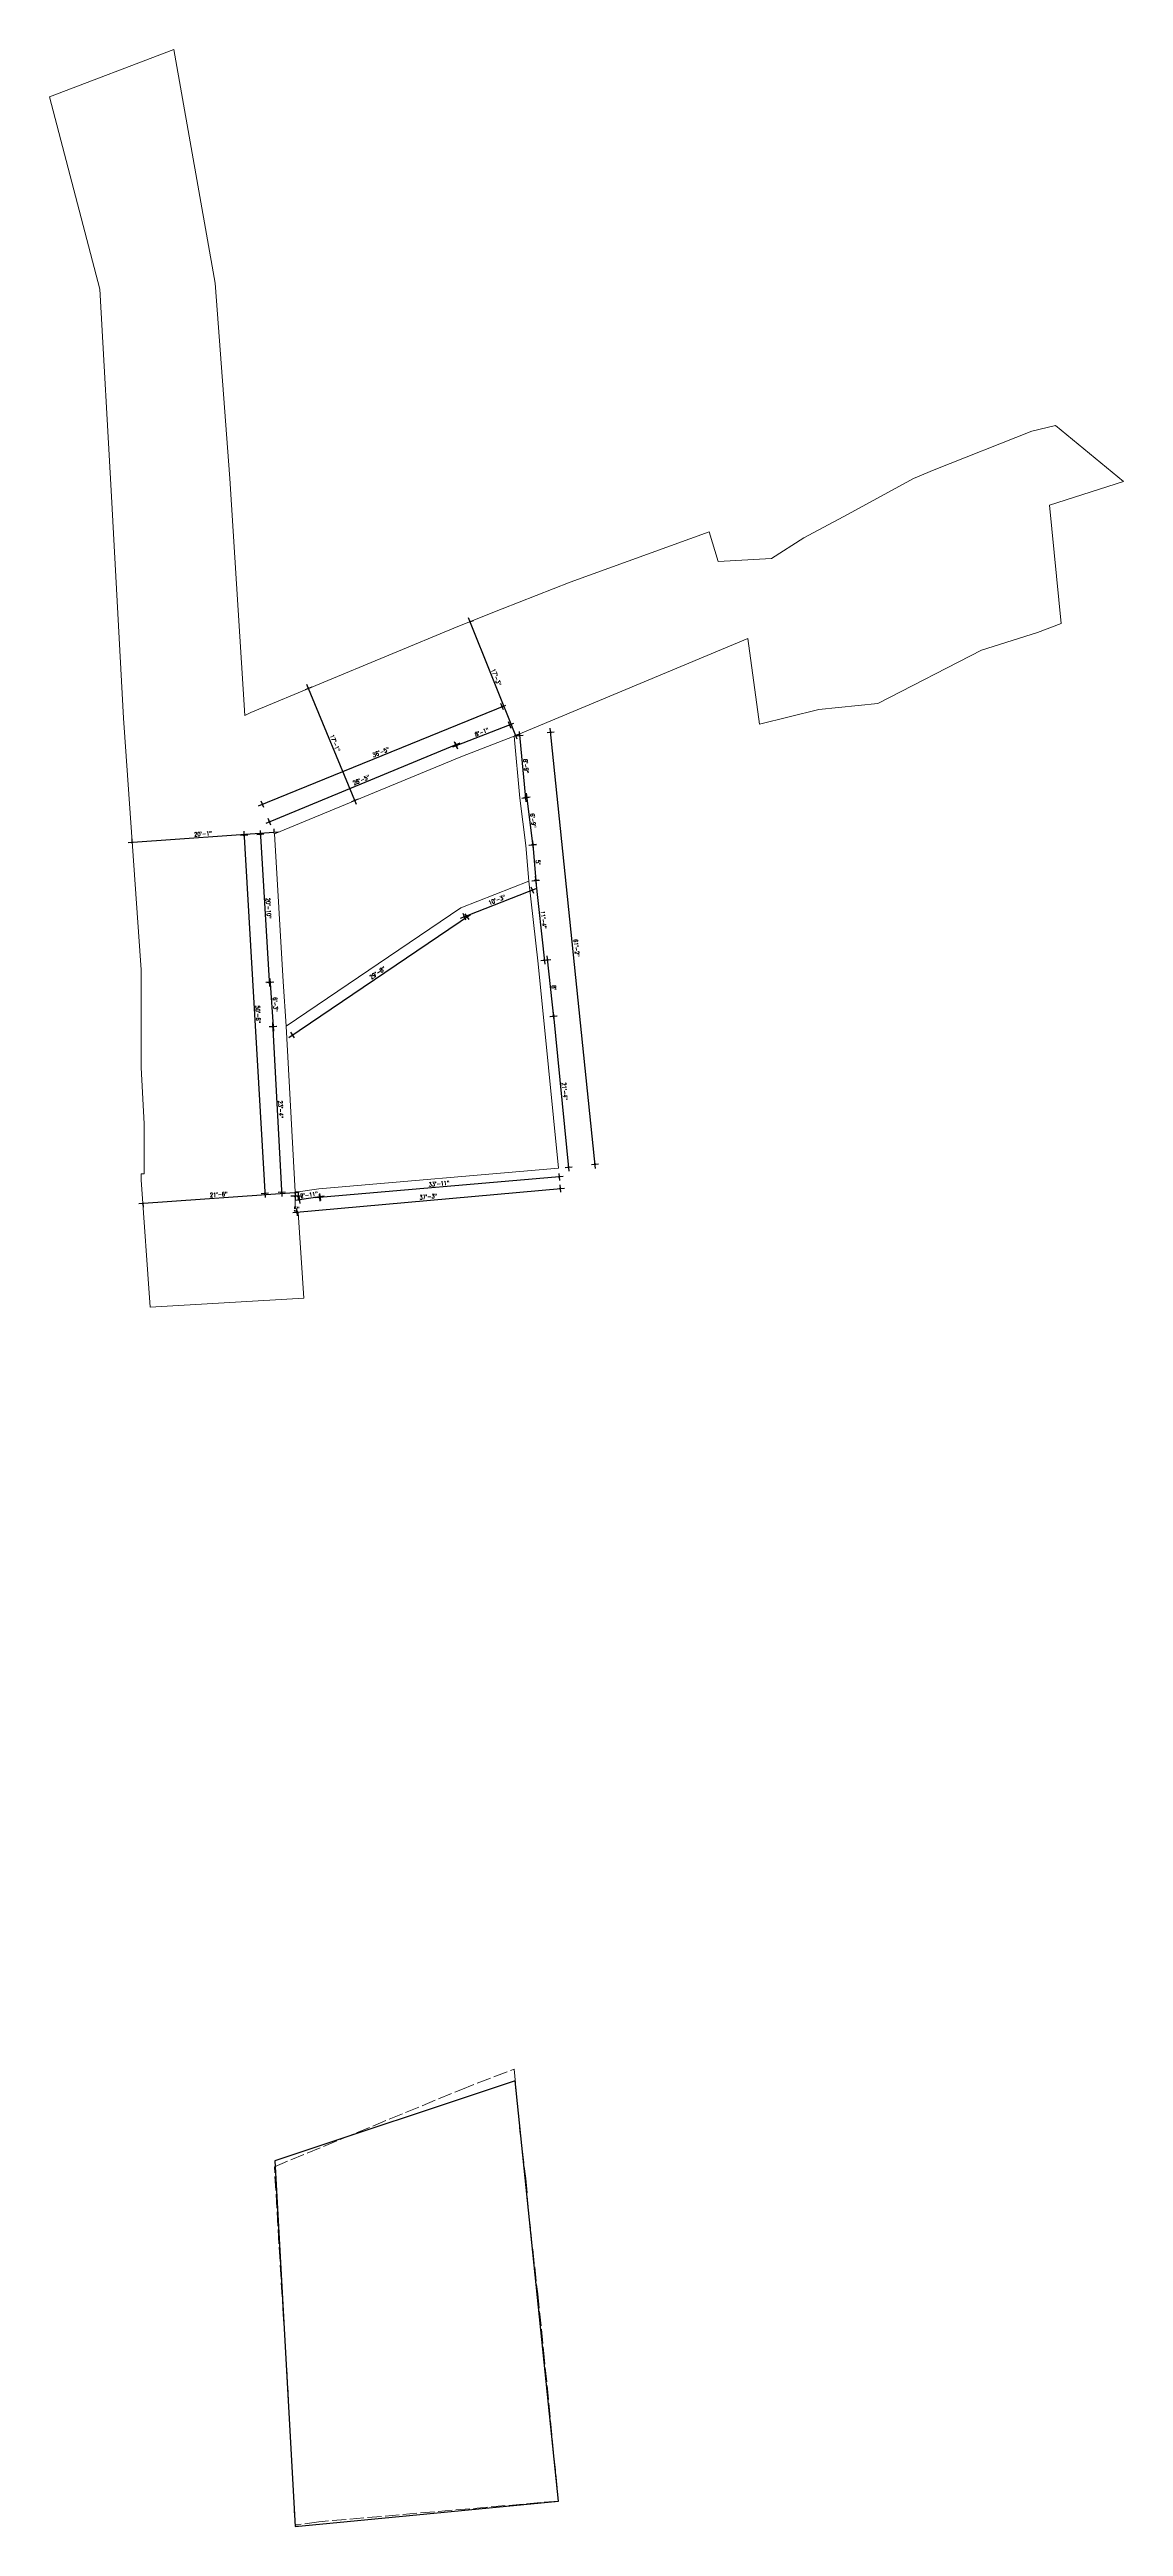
# Model space of a CAD drawing. Header units: inches. Extents: x -9985691 to 3643, y -3270716 to 4788.
# Drawn here: x -4997695 to -4995880, y -3269800 to -3265615 of the extents above; entities that cross this region are included whole.
import ezdxf

# ---------------------------------------------------------------- set-up
doc = ezdxf.new("R2010")
doc.units = ezdxf.units.IN
doc.header["$LTSCALE"] = 2
doc.header["$MEASUREMENT"] = 0
doc.header["$PDMODE"] = 34
doc.linetypes.add('ACAD_ISO02W100', pattern=[15, 12, -3])
doc.layers.get('0').update_dxf_attribs({"linetype": 'CONTINUOUS'})
doc.layers.get('DEFPOINTS').update_dxf_attribs({"color": 141, "linetype": 'CONTINUOUS'})
doc.layers.add('HATCH', color=60, linetype='ACAD_ISO02W100', lineweight=13)
doc.layers.add('PDF_Geometry', color=7, linetype='CONTINUOUS')
doc.styles.add('ROMANS', font='Romans.shx', dxfattribs={"width": 0.8})
doc.dimstyles.new('8 SCALE', dxfattribs={"dimscale": 0, "dimtxt": 7, "dimasz": 6, "dimexe": 6, "dimexo": 2, "dimgap": 2, "dimtad": 1, "dimdec": 0, "dimzin": 0, "dimdsep": 46, "dimlunit": 4, "dimtxsty": 'ROMANS', "dimblk": 'DOTSMALL', "dimcen": 0, "dimdle": 7, "dimclrd": 8, "dimclre": 8, "dimclrt": 3, "dimadec": 0, "dimazin": 0, "dimtfac": 1, "dimtdec": 0, "dimtofl": 0, "dimtmove": 2, "dimatfit": 3, "dimfxl": 6, "dimfxlon": 1, "dimtolj": 1, "dimtzin": 0, "dimarcsym": 0})

# ---------------------------------------------------------------- blocks, each defined once
blk = doc.blocks.new('_DOTSMALL')
at = {"color": 0, "linetype": 'ByBlock', "const_width": 0.5}
blk.add_lwpolyline([(-0.0625, 0, 1), (0.0625, 0, 1)], format="xyb", close=True, dxfattribs=at)
blk = doc.blocks.new('*D464')
at = {"color": 8, "lineweight": -2, "ltscale": 0.5, "transparency": 16777216}
for p, q in [((-4997251.5, -3266692.4), (-4997262.6, -3266697)), ((-4997175.9, -3266890.5), (-4997259.7, -3266688.2)), ((-4997173, -3266881.7), (-4997184.1, -3266886.3))]:
    blk.add_line(p, q, dxfattribs=at)
at = {"layer": 'DEFPOINTS', "color": 0, "ltscale": 0.5, "transparency": 16777216}
for p in [(-4997257, -3266694.7), (-4997235.5, -3266685.7), (-4997157.1, -3266875.1)]:
    blk.add_point(p, dxfattribs=at)
at = {"color": 8, "lineweight": -2, "ltscale": 0.5, "transparency": 16777216, "xscale": 6, "yscale": 6, "zscale": 6}
for p, rotation in [((-4997257, -3266694.7), 112.5035313171136), ((-4997178.6, -3266884), 292.5035313171136)]:
    blk.add_blockref('_DOTSMALL', p, dxfattribs=dict(at, rotation=rotation))
at = {"color": 3, "ltscale": 0.5, "transparency": 16777216, "insert": (-4997212.1, -3266787), "char_height": 7, "attachment_point": 5, "rotation": 292.5035, "style": 'ROMANS'}
blk.add_mtext('\\A1;17\'-1"', dxfattribs=at)
blk = doc.blocks.new('*D465')
at = {"color": 8, "lineweight": -2, "ltscale": 0.5, "transparency": 16777216}
for p, q in [((-4996904.4, -3266780.5), (-4996986.5, -3266575.3)), ((-4996984.6, -3266582.1), (-4996978.3, -3266579.6)), ((-4996907.7, -3266774.3), (-4996901.4, -3266771.8))]:
    blk.add_line(p, q, dxfattribs=at)
at = {"layer": 'DEFPOINTS', "color": 0, "ltscale": 0.5, "transparency": 16777216}
for p in [(-4996986.5, -3266582.8), (-4996983.9, -3266581.8), (-4996909.6, -3266775.1)]:
    blk.add_point(p, dxfattribs=at)
at = {"color": 8, "lineweight": -2, "ltscale": 0.5, "transparency": 16777216, "xscale": 6, "yscale": 6, "zscale": 6}
for p, rotation in [((-4996983.9, -3266581.8), 111.8014094862561), ((-4996907, -3266774), 291.8014094862561)]:
    blk.add_blockref('_DOTSMALL', p, dxfattribs=dict(at, rotation=rotation))
at = {"color": 3, "ltscale": 0.5, "transparency": 16777216, "insert": (-4996939.7, -3266675.6), "char_height": 7, "attachment_point": 5, "rotation": 291.8014, "style": 'ROMANS'}
blk.add_mtext('\\A1;17\'-3"', dxfattribs=at)
blk = doc.blocks.new('*D466')
at = {"color": 8, "lineweight": -2, "ltscale": 0.5, "transparency": 16777216}
for p, q in [((-4997307.7, -3266937.6), (-4997561.7, -3266955.5)), ((-4997554.8, -3266955), (-4997555.2, -3266949)), ((-4997314.7, -3266938.1), (-4997315.1, -3266932.1))]:
    blk.add_line(p, q, dxfattribs=at)
at = {"layer": 'DEFPOINTS', "color": 0, "ltscale": 0.5, "transparency": 16777216}
for p in [(-4997314.6, -3266940.1), (-4997554.8, -3266955), (-4997554.6, -3266957)]:
    blk.add_point(p, dxfattribs=at)
at = {"color": 8, "lineweight": -2, "ltscale": 0.5, "transparency": 16777216, "xscale": 6, "yscale": 6, "zscale": 6}
for p, rotation in [((-4997554.8, -3266955), 184.0376956530164), ((-4997314.7, -3266938.1), 4.03769565301638)]:
    blk.add_blockref('_DOTSMALL', p, dxfattribs=dict(at, rotation=rotation))
at = {"color": 3, "ltscale": 0.5, "transparency": 16777216, "insert": (-4997435.2, -3266940.4), "char_height": 7, "attachment_point": 5, "rotation": 4.0377, "style": 'ROMANS'}
blk.add_mtext('\\A1;20\'-1"', dxfattribs=at)
blk = doc.blocks.new('*D467')
at = {"color": 8, "lineweight": -2, "ltscale": 0.5, "transparency": 16777216}
for p, q in [((-4997272.5, -3267546.5), (-4997543.8, -3267565.4)), ((-4997536.8, -3267564.9), (-4997536.4, -3267570.9)), ((-4997279.5, -3267546.9), (-4997279, -3267552.9))]:
    blk.add_line(p, q, dxfattribs=at)
at = {"layer": 'DEFPOINTS', "color": 0, "ltscale": 0.5, "transparency": 16777216}
for p in [(-4997536.9, -3267563), (-4997536.8, -3267564.9), (-4997279.6, -3267545.1)]:
    blk.add_point(p, dxfattribs=at)
at = {"color": 8, "lineweight": -2, "ltscale": 0.5, "transparency": 16777216, "xscale": 6, "yscale": 6, "zscale": 6}
for p, rotation in [((-4997536.8, -3267564.9), 183.9909230884255), ((-4997279.5, -3267546.9), 3.990923088425538)]:
    blk.add_blockref('_DOTSMALL', p, dxfattribs=dict(at, rotation=rotation))
at = {"color": 3, "ltscale": 0.5, "transparency": 16777216, "insert": (-4997408.6, -3267549.8), "char_height": 7, "attachment_point": 5, "rotation": 3.9909, "style": 'ROMANS'}
blk.add_mtext('\\A1;21\'-6"', dxfattribs=at)
blk = doc.blocks.new('*D468')
at = {"color": 8, "lineweight": -2, "ltscale": 0.5, "transparency": 16777216}
for p, q in [((-4997332.2, -3266941.1), (-4997344.1, -3266941.8)), ((-4997338.6, -3266934.5), (-4997322.7, -3267198.5)), ((-4997317.2, -3267191.1), (-4997329.1, -3267191.8))]:
    blk.add_line(p, q, dxfattribs=at)
at = {"layer": 'DEFPOINTS', "color": 0, "ltscale": 0.5, "transparency": 16777216}
for p in [(-4997314.6, -3266940.1), (-4997323.1, -3267191.5), (-4997299.6, -3267190.1)]:
    blk.add_point(p, dxfattribs=at)
at = {"color": 8, "lineweight": -2, "ltscale": 0.5, "transparency": 16777216, "xscale": 6, "yscale": 6, "zscale": 6}
for p, rotation in [((-4997338.1, -3266941.5), 93.4336363093463), ((-4997323.1, -3267191.5), 273.4336363093464)]:
    blk.add_blockref('_DOTSMALL', p, dxfattribs=dict(at, rotation=rotation))
at = {"color": 3, "ltscale": 0.5, "transparency": 16777216, "insert": (-4997324.5, -3267066.1), "char_height": 7, "attachment_point": 5, "rotation": 273.4336, "style": 'ROMANS'}
blk.add_mtext('\\A1;20\'-10"', dxfattribs=at)
blk = doc.blocks.new('*D469')
at = {"color": 8, "lineweight": -2, "ltscale": 0.5, "transparency": 16777216}
for p, q in [((-4997315.5, -3267191.1), (-4997327.5, -3267191.9)), ((-4997322, -3267184.6), (-4997316, -3267273.5)), ((-4997310.5, -3267266.1), (-4997322.5, -3267266.9))]:
    blk.add_line(p, q, dxfattribs=at)
at = {"layer": 'DEFPOINTS', "color": 0, "ltscale": 0.5, "transparency": 16777216}
for p in [(-4997299.6, -3267190.1), (-4997316.5, -3267266.5), (-4997294.6, -3267265.1)]:
    blk.add_point(p, dxfattribs=at)
at = {"color": 8, "lineweight": -2, "ltscale": 0.5, "transparency": 16777216, "xscale": 6, "yscale": 6, "zscale": 6}
for p, rotation in [((-4997321.5, -3267191.5), 93.81404472881553), ((-4997316.5, -3267266.5), 273.8140447288155)]:
    blk.add_blockref('_DOTSMALL', p, dxfattribs=dict(at, rotation=rotation))
at = {"color": 3, "ltscale": 0.5, "transparency": 16777216, "insert": (-4997312.9, -3267228.6), "char_height": 7, "attachment_point": 5, "rotation": 273.814, "style": 'ROMANS'}
blk.add_mtext('\\A1;6\'-3"', dxfattribs=at)
blk = doc.blocks.new('*D470')
at = {"color": 8, "lineweight": -2, "ltscale": 0.5, "transparency": 16777216}
for p, q in [((-4997311.3, -3267266), (-4997323.3, -3267266.6)), ((-4997317.7, -3267259.3), (-4997301.9, -3267553.3)), ((-4997296.3, -3267546), (-4997308.3, -3267546.6))]:
    blk.add_line(p, q, dxfattribs=at)
at = {"layer": 'DEFPOINTS', "color": 0, "ltscale": 0.5, "transparency": 16777216}
for p in [(-4997294.6, -3267265.1), (-4997302.3, -3267546.3), (-4997279.6, -3267545.1)]:
    blk.add_point(p, dxfattribs=at)
at = {"color": 8, "lineweight": -2, "ltscale": 0.5, "transparency": 16777216, "xscale": 6, "yscale": 6, "zscale": 6}
for p, rotation in [((-4997317.3, -3267266.3), 93.06649094763883), ((-4997302.3, -3267546.3), 273.0664909476389)]:
    blk.add_blockref('_DOTSMALL', p, dxfattribs=dict(at, rotation=rotation))
at = {"color": 3, "ltscale": 0.5, "transparency": 16777216, "insert": (-4997303.7, -3267406), "char_height": 7, "attachment_point": 5, "rotation": 273.0665, "style": 'ROMANS'}
blk.add_mtext('\\A1;23\'-4"', dxfattribs=at)
blk = doc.blocks.new('*D471')
at = {"color": 8, "lineweight": -2, "ltscale": 0.5, "transparency": 16777216}
for p, q in [((-4997267.6, -3267552.7), (-4997286.6, -3267552.7)), ((-4997279.6, -3267547.1), (-4997279.6, -3267558.7)), ((-4997274.6, -3267547.1), (-4997274.6, -3267558.7))]:
    blk.add_line(p, q, dxfattribs=at)
at = {"layer": 'DEFPOINTS', "color": 0, "ltscale": 0.5, "transparency": 16777216}
for p in [(-4997279.6, -3267545.1), (-4997279.6, -3267552.7), (-4997274.6, -3267545.1)]:
    blk.add_point(p, dxfattribs=at)
at = {"color": 8, "lineweight": -2, "ltscale": 0.5, "transparency": 16777216, "xscale": 6, "yscale": 6, "zscale": 6, "rotation": 180}
blk.add_blockref('_DOTSMALL', (-4997279.6, -3267552.7), dxfattribs=at)
at = {"color": 8, "lineweight": -2, "ltscale": 0.5, "transparency": 16777216, "xscale": 6, "yscale": 6, "zscale": 6}
blk.add_blockref('_DOTSMALL', (-4997274.6, -3267552.7), dxfattribs=at)
at = {"color": 3, "ltscale": 0.5, "transparency": 16777216, "insert": (-4997277.1, -3267574.2), "char_height": 7, "attachment_point": 5, "style": 'ROMANS'}
blk.add_mtext('\\A1;5"', dxfattribs=at)
blk = doc.blocks.new('*D472')
at = {"color": 8, "lineweight": -2, "ltscale": 0.5, "transparency": 16777216}
for p, q in [((-4997230.7, -3267552.8), (-4997279.6, -3267559.8)), ((-4997273.5, -3267552.8), (-4997271.8, -3267564.7)), ((-4997238.5, -3267547.8), (-4997236.8, -3267559.7))]:
    blk.add_line(p, q, dxfattribs=at)
at = {"layer": 'DEFPOINTS', "color": 0, "ltscale": 0.5, "transparency": 16777216}
for p in [(-4997239.6, -3267540.1), (-4997274.6, -3267545.1), (-4997272.6, -3267558.8)]:
    blk.add_point(p, dxfattribs=at)
at = {"color": 8, "lineweight": -2, "ltscale": 0.5, "transparency": 16777216, "xscale": 6, "yscale": 6, "zscale": 6}
for p, rotation in [((-4997272.6, -3267558.8), 188.129766935288), ((-4997237.6, -3267553.8), 8.129766935288014)]:
    blk.add_blockref('_DOTSMALL', p, dxfattribs=dict(at, rotation=rotation))
at = {"color": 3, "ltscale": 0.5, "transparency": 16777216, "insert": (-4997256, -3267550.2), "char_height": 7, "attachment_point": 5, "rotation": 8.1298, "style": 'ROMANS'}
blk.add_mtext('\\A1;2\'-11"', dxfattribs=at)
blk = doc.blocks.new('*D473')
at = {"color": 8, "lineweight": -2, "ltscale": 0.5, "transparency": 16777216}
for p, q in [((-4996826.3, -3267519.4), (-4997245.3, -3267555.6)), ((-4996833.8, -3267514.1), (-4996832.8, -3267526)), ((-4997238.8, -3267549.1), (-4997237.8, -3267561))]:
    blk.add_line(p, q, dxfattribs=at)
at = {"layer": 'DEFPOINTS', "color": 0, "ltscale": 0.5, "transparency": 16777216}
for p in [(-4997239.6, -3267540.1), (-4996834.6, -3267505.1), (-4997238.3, -3267555)]:
    blk.add_point(p, dxfattribs=at)
at = {"color": 8, "lineweight": -2, "ltscale": 0.5, "transparency": 16777216, "xscale": 6, "yscale": 6, "zscale": 6}
for p, rotation in [((-4996833.3, -3267520), 4.939238313804273), ((-4997238.3, -3267555), 184.9392383138043)]:
    blk.add_blockref('_DOTSMALL', p, dxfattribs=dict(at, rotation=rotation))
at = {"color": 3, "ltscale": 0.5, "transparency": 16777216, "insert": (-4997036.3, -3267531.4), "char_height": 7, "attachment_point": 5, "rotation": 4.9392, "style": 'ROMANS'}
blk.add_mtext('\\A1;33\'-11"', dxfattribs=at)
blk = doc.blocks.new('*D474')
at = {"color": 8, "lineweight": -2, "ltscale": 0.5, "transparency": 16777216}
for p, q in [((-4996843.2, -3267241.4), (-4996816.8, -3267510.4)), ((-4996848.4, -3267249), (-4996836.5, -3267247.8)), ((-4996823.4, -3267504), (-4996811.5, -3267502.8))]:
    blk.add_line(p, q, dxfattribs=at)
at = {"layer": 'DEFPOINTS', "color": 0, "ltscale": 0.5, "transparency": 16777216}
for p in [(-4996859.6, -3267250.1), (-4996834.6, -3267505.1), (-4996817.5, -3267503.4)]:
    blk.add_point(p, dxfattribs=at)
at = {"color": 8, "lineweight": -2, "ltscale": 0.5, "transparency": 16777216, "xscale": 6, "yscale": 6, "zscale": 6}
for p, rotation in [((-4996842.5, -3267248.4), 95.59936110966345), ((-4996817.5, -3267503.4), 275.5993611096634)]:
    blk.add_blockref('_DOTSMALL', p, dxfattribs=dict(at, rotation=rotation))
at = {"color": 3, "ltscale": 0.5, "transparency": 16777216, "insert": (-4996823.8, -3267375.3), "char_height": 7, "attachment_point": 5, "rotation": 275.5994, "style": 'ROMANS'}
blk.add_mtext('\\A1;21\'-4"', dxfattribs=at)
blk = doc.blocks.new('*D475')
at = {"color": 8, "lineweight": -2, "ltscale": 0.5, "transparency": 16777216}
for p, q in [((-4996859.2, -3267154), (-4996847.2, -3267152.7)), ((-4996853.9, -3267146.4), (-4996842.5, -3267255.3)), ((-4996849.2, -3267249), (-4996837.2, -3267247.7))]:
    blk.add_line(p, q, dxfattribs=at)
at = {"layer": 'DEFPOINTS', "color": 0, "ltscale": 0.5, "transparency": 16777216}
for p in [(-4996869.6, -3267155.1), (-4996859.6, -3267250.1), (-4996843.2, -3267248.4)]:
    blk.add_point(p, dxfattribs=at)
at = {"color": 8, "lineweight": -2, "ltscale": 0.5, "transparency": 16777216, "xscale": 6, "yscale": 6, "zscale": 6}
for p, rotation in [((-4996853.2, -3267153.4), 96.0089564122472), ((-4996843.2, -3267248.4), 276.0089564122472)]:
    blk.add_blockref('_DOTSMALL', p, dxfattribs=dict(at, rotation=rotation))
at = {"color": 3, "ltscale": 0.5, "transparency": 16777216, "insert": (-4996842.1, -3267200.2), "char_height": 7, "attachment_point": 5, "rotation": 276.009, "style": 'ROMANS'}
blk.add_mtext("\\A1;8'", dxfattribs=at)
blk = doc.blocks.new('*D476')
at = {"color": 8, "lineweight": -2, "ltscale": 0.5, "transparency": 16777216}
for p, q in [((-4996879.3, -3267019.5), (-4996867.4, -3267018.2)), ((-4996874.1, -3267011.9), (-4996857.6, -3267160.8)), ((-4996864.3, -3267154.5), (-4996852.4, -3267153.2))]:
    blk.add_line(p, q, dxfattribs=at)
at = {"layer": 'DEFPOINTS', "color": 0, "ltscale": 0.5, "transparency": 16777216}
for p in [(-4996884.6, -3267020.1), (-4996869.6, -3267155.1), (-4996858.3, -3267153.8)]:
    blk.add_point(p, dxfattribs=at)
at = {"color": 8, "lineweight": -2, "ltscale": 0.5, "transparency": 16777216, "xscale": 6, "yscale": 6, "zscale": 6}
for p, rotation in [((-4996873.3, -3267018.8), 96.34019950954125), ((-4996858.3, -3267153.8), 276.3401995095413)]:
    blk.add_blockref('_DOTSMALL', p, dxfattribs=dict(at, rotation=rotation))
at = {"color": 3, "ltscale": 0.5, "transparency": 16777216, "insert": (-4996859.7, -3267085.6), "char_height": 7, "attachment_point": 5, "rotation": 276.3402, "style": 'ROMANS'}
blk.add_mtext('\\A1;11\'-4"', dxfattribs=at)
blk = doc.blocks.new('*D477')
at = {"color": 8, "lineweight": -2, "ltscale": 0.5, "transparency": 16777216}
for p, q in [((-4996878.1, -3266952.1), (-4996872, -3267026)), ((-4996883.5, -3266959.6), (-4996871.6, -3266958.6)), ((-4996878.5, -3267019.6), (-4996866.6, -3267018.6))]:
    blk.add_line(p, q, dxfattribs=at)
at = {"layer": 'DEFPOINTS', "color": 0, "ltscale": 0.5, "transparency": 16777216}
for p in [(-4996889.6, -3266960.1), (-4996884.6, -3267020.1), (-4996872.6, -3267019.1)]:
    blk.add_point(p, dxfattribs=at)
at = {"color": 8, "lineweight": -2, "ltscale": 0.5, "transparency": 16777216, "xscale": 6, "yscale": 6, "zscale": 6}
for p, rotation in [((-4996877.6, -3266959.1), 94.76360670426138), ((-4996872.6, -3267019.1), 274.7636067042614)]:
    blk.add_blockref('_DOTSMALL', p, dxfattribs=dict(at, rotation=rotation))
at = {"color": 3, "ltscale": 0.5, "transparency": 16777216, "insert": (-4996868.9, -3266988.6), "char_height": 7, "attachment_point": 5, "rotation": 274.7636, "style": 'ROMANS'}
blk.add_mtext("\\A1;5'", dxfattribs=at)
blk = doc.blocks.new('*D478')
at = {"color": 8, "lineweight": -2, "ltscale": 0.5, "transparency": 16777216}
for p, q in [((-4996894.3, -3266879.4), (-4996882.4, -3266877.9)), ((-4996889.2, -3266871.7), (-4996877.5, -3266965.6)), ((-4996884.3, -3266959.4), (-4996872.4, -3266957.9))]:
    blk.add_line(p, q, dxfattribs=at)
at = {"layer": 'DEFPOINTS', "color": 0, "ltscale": 0.5, "transparency": 16777216}
for p in [(-4996899.6, -3266880.1), (-4996889.6, -3266960.1), (-4996878.4, -3266958.7)]:
    blk.add_point(p, dxfattribs=at)
at = {"color": 8, "lineweight": -2, "ltscale": 0.5, "transparency": 16777216, "xscale": 6, "yscale": 6, "zscale": 6}
for p, rotation in [((-4996888.4, -3266878.7), 97.12505674954825), ((-4996878.4, -3266958.7), 277.1250567495483)]:
    blk.add_blockref('_DOTSMALL', p, dxfattribs=dict(at, rotation=rotation))
at = {"color": 3, "ltscale": 0.5, "transparency": 16777216, "insert": (-4996877.2, -3266917.9), "char_height": 7, "attachment_point": 5, "rotation": 277.1251, "style": 'ROMANS'}
blk.add_mtext('\\A1;6\'-9"', dxfattribs=at)
blk = doc.blocks.new('*D479')
at = {"color": 8, "lineweight": -2, "ltscale": 0.5, "transparency": 16777216}
for p, q in [((-4996906.3, -3266774.8), (-4996894.4, -3266773.6)), ((-4996901, -3266767.2), (-4996889.7, -3266886.2)), ((-4996896.3, -3266879.8), (-4996884.4, -3266878.6))]:
    blk.add_line(p, q, dxfattribs=at)
at = {"layer": 'DEFPOINTS', "color": 0, "ltscale": 0.5, "transparency": 16777216}
for p in [(-4996909.6, -3266775.1), (-4996899.6, -3266880.1), (-4996890.4, -3266879.2)]:
    blk.add_point(p, dxfattribs=at)
at = {"color": 8, "lineweight": -2, "ltscale": 0.5, "transparency": 16777216, "xscale": 6, "yscale": 6, "zscale": 6}
for p, rotation in [((-4996900.4, -3266774.2), 95.44029139324137), ((-4996890.4, -3266879.2), 275.4402913932414)]:
    blk.add_blockref('_DOTSMALL', p, dxfattribs=dict(at, rotation=rotation))
at = {"color": 3, "ltscale": 0.5, "transparency": 16777216, "insert": (-4996889.2, -3266826.1), "char_height": 7, "attachment_point": 5, "rotation": 275.4403, "style": 'ROMANS'}
blk.add_mtext('\\A1;8\'-9"', dxfattribs=at)
blk = doc.blocks.new('*D480')
at = {"color": 8, "lineweight": -2, "ltscale": 0.5, "transparency": 16777216}
for p, q in [((-4996910.2, -3266754.1), (-4997013.3, -3266794.1)), ((-4997004.6, -3266797.2), (-4997008.9, -3266786)), ((-4996914.6, -3266762.2), (-4996918.9, -3266751))]:
    blk.add_line(p, q, dxfattribs=at)
at = {"layer": 'DEFPOINTS', "color": 0, "ltscale": 0.5, "transparency": 16777216}
for p in [(-4996909.6, -3266775.1), (-4997006.8, -3266791.6), (-4996999.6, -3266810.1)]:
    blk.add_point(p, dxfattribs=at)
at = {"color": 8, "lineweight": -2, "ltscale": 0.5, "transparency": 16777216, "xscale": 6, "yscale": 6, "zscale": 6}
for p, rotation in [((-4996916.8, -3266756.6), 21.25042022284545), ((-4997006.8, -3266791.6), 201.2504202228454)]:
    blk.add_blockref('_DOTSMALL', p, dxfattribs=dict(at, rotation=rotation))
at = {"color": 3, "ltscale": 0.5, "transparency": 16777216, "insert": (-4996964, -3266768.4), "char_height": 7, "attachment_point": 5, "rotation": 21.2504, "style": 'ROMANS'}
blk.add_mtext('\\A1;8\'-1"', dxfattribs=at)
blk = doc.blocks.new('*D481')
at = {"color": 8, "lineweight": -2, "ltscale": 0.5, "transparency": 16777216}
for p, q in [((-4997005.5, -3266795.7), (-4997010.1, -3266784.6)), ((-4997001.4, -3266787.4), (-4997329.3, -3266922.8)), ((-4997320.5, -3266925.7), (-4997325.1, -3266914.6))]:
    blk.add_line(p, q, dxfattribs=at)
at = {"layer": 'DEFPOINTS', "color": 0, "ltscale": 0.5, "transparency": 16777216}
for p in [(-4996999.6, -3266810.1), (-4997322.8, -3266920.1), (-4997314.6, -3266940.1)]:
    blk.add_point(p, dxfattribs=at)
at = {"color": 8, "lineweight": -2, "ltscale": 0.5, "transparency": 16777216, "xscale": 6, "yscale": 6, "zscale": 6}
for p, rotation in [((-4997007.8, -3266790.1), 22.42587605510868), ((-4997322.8, -3266920.1), 202.4258760551087)]:
    blk.add_blockref('_DOTSMALL', p, dxfattribs=dict(at, rotation=rotation))
at = {"color": 3, "ltscale": 0.5, "transparency": 16777216, "insert": (-4997167.7, -3266849.4), "char_height": 7, "attachment_point": 5, "rotation": 22.4259, "style": 'ROMANS'}
blk.add_mtext('\\A1;28\'-5"', dxfattribs=at)
blk = doc.blocks.new('*D482')
at = {"color": 8, "lineweight": -2, "ltscale": 0.5, "transparency": 16777216}
for p, q in [((-4997290, -3267284.3), (-4996983.4, -3267076.4)), ((-4996992.6, -3267075.4), (-4996985.9, -3267085.3)), ((-4997287.6, -3267275.4), (-4997280.9, -3267285.3))]:
    blk.add_line(p, q, dxfattribs=at)
at = {"layer": 'DEFPOINTS', "color": 0, "ltscale": 0.5, "transparency": 16777216}
for p in [(-4996999.6, -3267065.1), (-4996989.2, -3267080.3), (-4997294.6, -3267265.1)]:
    blk.add_point(p, dxfattribs=at)
at = {"color": 8, "lineweight": -2, "ltscale": 0.5, "transparency": 16777216, "xscale": 6, "yscale": 6, "zscale": 6}
for p, rotation in [((-4996989.2, -3267080.3), 34.13592934173201), ((-4997284.2, -3267280.3), 214.135929341732)]:
    blk.add_blockref('_DOTSMALL', p, dxfattribs=dict(at, rotation=rotation))
at = {"color": 3, "ltscale": 0.5, "transparency": 16777216, "insert": (-4997140.2, -3267175.2), "char_height": 7, "attachment_point": 5, "rotation": 34.1359, "style": 'ROMANS'}
blk.add_mtext('\\A1;29\'-8"', dxfattribs=at)
blk = doc.blocks.new('*D483')
at = {"color": 8, "lineweight": -2, "ltscale": 0.5, "transparency": 16777216}
for p, q in [((-4997000.2, -3267082.7), (-4996872.2, -3267032.6)), ((-4996880.9, -3267029.6), (-4996876.5, -3267040.7)), ((-4996995.9, -3267074.6), (-4996991.5, -3267085.7))]:
    blk.add_line(p, q, dxfattribs=at)
at = {"layer": 'DEFPOINTS', "color": 0, "ltscale": 0.5, "transparency": 16777216}
for p in [(-4996884.6, -3267020.1), (-4996878.7, -3267035.1), (-4996999.6, -3267065.1)]:
    blk.add_point(p, dxfattribs=at)
at = {"color": 8, "lineweight": -2, "ltscale": 0.5, "transparency": 16777216, "xscale": 6, "yscale": 6, "zscale": 6}
for p, rotation in [((-4996878.7, -3267035.1), 21.37066522171078), ((-4996993.7, -3267080.1), 201.3706652217108)]:
    blk.add_blockref('_DOTSMALL', p, dxfattribs=dict(at, rotation=rotation))
at = {"color": 3, "ltscale": 0.5, "transparency": 16777216, "insert": (-4996938.4, -3267051.9), "char_height": 7, "attachment_point": 5, "rotation": 21.3707, "style": 'ROMANS'}
blk.add_mtext('\\A1;10\'-3"', dxfattribs=at)
blk = doc.blocks.new('*D485')
at = {"color": 8, "lineweight": -2, "ltscale": 0.5, "transparency": 16777216}
for p, q in [((-4996853.6, -3266769.3), (-4996841.7, -3266768.1)), ((-4996771.9, -3267505.7), (-4996848.4, -3266761.7)), ((-4996778.6, -3267499.3), (-4996766.7, -3267498.1))]:
    blk.add_line(p, q, dxfattribs=at)
at = {"layer": 'DEFPOINTS', "color": 0, "ltscale": 0.5, "transparency": 16777216}
for p in [(-4996909.6, -3266775.1), (-4996847.6, -3266768.7), (-4996834.6, -3267505.1)]:
    blk.add_point(p, dxfattribs=at)
at = {"color": 8, "lineweight": -2, "ltscale": 0.5, "transparency": 16777216, "xscale": 6, "yscale": 6, "zscale": 6}
for p, rotation in [((-4996847.6, -3266768.7), 95.86596983677015), ((-4996772.6, -3267498.7), 275.8659698367701)]:
    blk.add_blockref('_DOTSMALL', p, dxfattribs=dict(at, rotation=rotation))
at = {"color": 3, "ltscale": 0.5, "transparency": 16777216, "insert": (-4996804, -3267133.1), "char_height": 7, "attachment_point": 5, "rotation": 275.866, "style": 'ROMANS'}
blk.add_mtext('\\A1;61\'-2"', dxfattribs=at)
blk = doc.blocks.new('*D488')
at = {"color": 8, "lineweight": -2, "ltscale": 0.5, "transparency": 16777216}
for p, q in [((-4997359.7, -3266942.7), (-4997371.7, -3266943.4)), ((-4997366.1, -3266936), (-4997330.3, -3267555)), ((-4997324.7, -3267547.7), (-4997336.7, -3267548.4))]:
    blk.add_line(p, q, dxfattribs=at)
at = {"layer": 'DEFPOINTS', "color": 0, "ltscale": 0.5, "transparency": 16777216}
for p in [(-4997314.6, -3266940.1), (-4997330.7, -3267548), (-4997279.6, -3267545.1)]:
    blk.add_point(p, dxfattribs=at)
at = {"color": 8, "lineweight": -2, "ltscale": 0.5, "transparency": 16777216, "xscale": 6, "yscale": 6, "zscale": 6}
for p, rotation in [((-4997365.7, -3266943), 93.31094277414184), ((-4997330.7, -3267548), 273.3109427741418)]:
    blk.add_blockref('_DOTSMALL', p, dxfattribs=dict(at, rotation=rotation))
at = {"color": 3, "ltscale": 0.5, "transparency": 16777216, "insert": (-4997342.1, -3267245.2), "char_height": 7, "attachment_point": 5, "rotation": 273.3109, "style": 'ROMANS'}
blk.add_mtext('\\A1;50\'-6"', dxfattribs=at)
blk = doc.blocks.new('*D491')
at = {"color": 8, "lineweight": -2, "ltscale": 0.5, "transparency": 16777216}
for p, q in [((-4997341.3, -3266893.1), (-4996923.3, -3266722.8)), ((-4996927.5, -3266731), (-4996932.1, -3266719.9)), ((-4997332.5, -3266896), (-4997337.1, -3266884.9))]:
    blk.add_line(p, q, dxfattribs=at)
at = {"layer": 'DEFPOINTS', "color": 0, "ltscale": 0.5, "transparency": 16777216}
for p in [(-4996929.8, -3266725.4), (-4996909.6, -3266775.1), (-4997314.6, -3266940.1)]:
    blk.add_point(p, dxfattribs=at)
at = {"color": 8, "lineweight": -2, "ltscale": 0.5, "transparency": 16777216, "xscale": 6, "yscale": 6, "zscale": 6}
for p, rotation in [((-4996929.8, -3266725.4), 22.16633819203769), ((-4997334.8, -3266890.4), 202.1663381920377)]:
    blk.add_blockref('_DOTSMALL', p, dxfattribs=dict(at, rotation=rotation))
at = {"color": 3, "ltscale": 0.5, "transparency": 16777216, "insert": (-4997134.6, -3266802.2), "char_height": 7, "attachment_point": 5, "rotation": 22.1663, "style": 'ROMANS'}
blk.add_mtext('\\A1;36\'-5"', dxfattribs=at)
blk = doc.blocks.new('*D530')
at = {"color": 8, "lineweight": -2, "ltscale": 0.5, "transparency": 16777216}
for p, q in [((-4997283.5, -3267580.2), (-4996824.5, -3267539)), ((-4996832, -3267533.6), (-4996830.9, -3267545.6)), ((-4997277, -3267573.6), (-4997275.9, -3267585.6))]:
    blk.add_line(p, q, dxfattribs=at)
at = {"layer": 'DEFPOINTS', "color": 0, "ltscale": 0.5, "transparency": 16777216}
for p in [(-4996834.6, -3267505.1), (-4996831.5, -3267539.6), (-4997279.6, -3267545.1)]:
    blk.add_point(p, dxfattribs=at)
at = {"color": 8, "lineweight": -2, "ltscale": 0.5, "transparency": 16777216, "xscale": 6, "yscale": 6, "zscale": 6}
for p, rotation in [((-4996831.5, -3267539.6), 5.136372991298837), ((-4997276.5, -3267579.6), 185.1363729912988)]:
    blk.add_blockref('_DOTSMALL', p, dxfattribs=dict(at, rotation=rotation))
at = {"color": 3, "ltscale": 0.5, "transparency": 16777216, "insert": (-4997054.5, -3267553.4), "char_height": 7, "attachment_point": 5, "rotation": 5.1364, "style": 'ROMANS'}
blk.add_mtext('\\A1;37\'-3"', dxfattribs=at)

msp = doc.modelspace()

# ---------------------------------------------------------------- linework, layer by layer
at = {"ltscale": 0.5}
msp.add_lwpolyline([(-4996907.6, -3269047.3), (-4997313.7, -3269182.4), (-4997279.5, -3269800.4), (-4996834.6, -3269757.5)], close=True, dxfattribs=at)
at = {"layer": 'HATCH', "transparency": 33554661}
msp.add_lwpolyline([(-4996884.6, -3269272.5), (-4996869.6, -3269407.5), (-4996859.6, -3269502.5), (-4996834.6, -3269757.5), (-4997239.6, -3269792.5), (-4997274.6, -3269797.5), (-4997279.6, -3269797.5), (-4997294.6, -3269517.5), (-4997299.6, -3269442.5), (-4997314.6, -3269192.5), (-4996999.6, -3269062.5), (-4996909.6, -3269027.5), (-4996899.6, -3269132.5), (-4996889.6, -3269212.5)], close=True, dxfattribs=at)
at = {"layer": 'PDF_Geometry', "lineweight": 9}
for points in [[(-4997534.6, -3267430.1), (-4997539.6, -3267335.1), (-4997539.6, -3267170.1), (-4997569.6, -3266745.1), (-4997589.6, -3266370.1), (-4997609.6, -3266020.1), (-4997694.6, -3265695.1), (-4997484.6, -3265615.1), (-4997414.6, -3266010.1), (-4997389.6, -3266340.1), (-4997364.6, -3266740.1), (-4997354.6, -3266735.1), (-4997004.6, -3266590.1)], [(-4997534.6, -3267430.1), (-4997539.6, -3267335.1), (-4997539.6, -3267170.1), (-4997569.6, -3266745.1), (-4997589.6, -3266370.1), (-4997609.6, -3266020.1), (-4997694.6, -3265695.1), (-4997484.6, -3265615.1), (-4997414.6, -3266010.1), (-4997389.6, -3266340.1), (-4997364.6, -3266740.1), (-4997354.6, -3266735.1), (-4997004.6, -3266590.1)], [(-4996814.6, -3266515.1), (-4996579.6, -3266430.1), (-4996564.6, -3266480.1), (-4996474.6, -3266475.1), (-4996419.6, -3266440.1), (-4996344.6, -3266400.1), (-4996234.6, -3266340.1), (-4996199.6, -3266325.1), (-4996034.6, -3266260.1), (-4995994.6, -3266250.1), (-4995879.6, -3266345.1), (-4996004.6, -3266385.1), (-4995984.6, -3266585.1), (-4996024.6, -3266600.1), (-4996119.6, -3266630.1), (-4996294.6, -3266720.1), (-4996394.6, -3266730.1), (-4996494.6, -3266755.1), (-4996514.6, -3266610.1), (-4996909.6, -3266775.1), (-4996999.6, -3266810.1)], [(-4997004.6, -3266590.1), (-4996929.6, -3266560.1), (-4996814.6, -3266515.1)], [(-4996999.6, -3266810.1), (-4997314.6, -3266940.1), (-4997299.6, -3267190.1)], [(-4996999.6, -3266810.1), (-4997314.6, -3266940.1), (-4997299.6, -3267190.1)], [(-4997299.6, -3267190.1), (-4997294.6, -3267265.1)], [(-4997299.6, -3267190.1), (-4997294.6, -3267265.1)], [(-4997294.6, -3267265.1), (-4997279.6, -3267545.1), (-4997279.6, -3267570.1), (-4997274.6, -3267580.1), (-4997264.6, -3267725.1), (-4997524.6, -3267740.1), (-4997539.6, -3267525.1)], [(-4997294.6, -3267265.1), (-4997279.6, -3267545.1), (-4997279.6, -3267570.1), (-4997274.6, -3267580.1), (-4997264.6, -3267725.1), (-4997524.6, -3267740.1), (-4997539.6, -3267525.1)], [(-4997294.6, -3267265.1), (-4997279.6, -3267545.1), (-4997279.6, -3267570.1), (-4997274.6, -3267580.1), (-4997264.6, -3267725.1), (-4997524.6, -3267740.1), (-4997539.6, -3267525.1)], [(-4997294.6, -3267265.1), (-4997279.6, -3267545.1), (-4997279.6, -3267570.1), (-4997274.6, -3267580.1), (-4997264.6, -3267725.1), (-4997524.6, -3267740.1), (-4997539.6, -3267525.1)], [(-4997539.6, -3267525.1), (-4997539.6, -3267515.1), (-4997534.6, -3267515.1), (-4997534.6, -3267430.1)], [(-4997539.6, -3267525.1), (-4997539.6, -3267515.1), (-4997534.6, -3267515.1), (-4997534.6, -3267430.1)]]:
    msp.add_lwpolyline(points, dxfattribs=at)
for points in [[(-4996899.6, -3266880.1), (-4996889.6, -3266960.1), (-4996884.6, -3267020.1), (-4996999.6, -3267065.1), (-4997294.6, -3267265.1), (-4997299.6, -3267190.1), (-4997314.6, -3266940.1), (-4996999.6, -3266810.1), (-4996909.6, -3266775.1)], [(-4996899.6, -3266880.1), (-4996889.6, -3266960.1), (-4996884.6, -3267020.1), (-4996999.6, -3267065.1), (-4997294.6, -3267265.1), (-4997299.6, -3267190.1), (-4997314.6, -3266940.1), (-4996999.6, -3266810.1), (-4996909.6, -3266775.1)], [(-4996859.6, -3267250.1), (-4996834.6, -3267505.1), (-4997239.6, -3267540.1), (-4997274.6, -3267545.1), (-4997279.6, -3267545.1), (-4997294.6, -3267265.1), (-4996999.6, -3267065.1), (-4996884.6, -3267020.1), (-4996869.6, -3267155.1)], [(-4996859.6, -3267250.1), (-4996834.6, -3267505.1), (-4997239.6, -3267540.1), (-4997274.6, -3267545.1), (-4997279.6, -3267545.1), (-4997294.6, -3267265.1), (-4996999.6, -3267065.1), (-4996884.6, -3267020.1), (-4996869.6, -3267155.1)], [(-4996859.6, -3267250.1), (-4996834.6, -3267505.1), (-4997239.6, -3267540.1), (-4997274.6, -3267545.1), (-4997279.6, -3267545.1), (-4997294.6, -3267265.1), (-4996999.6, -3267065.1), (-4996884.6, -3267020.1), (-4996869.6, -3267155.1)], [(-4996859.6, -3267250.1), (-4996834.6, -3267505.1), (-4997239.6, -3267540.1), (-4997274.6, -3267545.1), (-4997279.6, -3267545.1), (-4997294.6, -3267265.1), (-4996999.6, -3267065.1), (-4996884.6, -3267020.1), (-4996869.6, -3267155.1)]]:
    msp.add_lwpolyline(points, close=True, dxfattribs=at)

# ---------------------------------------------------------------- dimensions: what is measured, and where the dimension line sits
at = {"ltscale": 0.5}
for p1, p2, distance, picture, middle in [((-4996909.6, -3266775.1), (-4996986.5, -3266582.8), -2.8, '*D465', (-4996939.7, -3266675.6)), ((-4997157.1, -3266875.1), (-4997235.5, -3266685.7), 23.3, '*D464', (-4997212.1, -3266787)), ((-4997314.6, -3266940.1), (-4996909.6, -3266775.1), 53.6, '*D491', (-4997134.6, -3266802.2)), ((-4996999.6, -3266810.1), (-4997314.6, -3266940.1), -21.6, '*D481', (-4997167.7, -3266849.4)), ((-4996909.6, -3266775.1), (-4996999.6, -3266810.1), -19.8, '*D480', (-4996964, -3266768.4)), ((-4996834.6, -3267505.1), (-4996909.6, -3266775.1), -62.3, '*D485', (-4996804, -3267133.1)), ((-4996909.6, -3266775.1), (-4996899.6, -3266880.1), 9.3, '*D479', (-4996889.2, -3266826.1)), ((-4996899.6, -3266880.1), (-4996889.6, -3266960.1), 11.3, '*D478', (-4996877.2, -3266917.9)), ((-4997314.6, -3266940.1), (-4997554.6, -3266957), -2, '*D466', (-4997435.2, -3266940.4)), ((-4997314.6, -3266940.1), (-4997279.6, -3267545.1), -51.2, '*D488', (-4997342.1, -3267245.2)), ((-4997314.6, -3266940.1), (-4997299.6, -3267190.1), -23.6, '*D468', (-4997324.5, -3267066.1)), ((-4996889.6, -3266960.1), (-4996884.6, -3267020.1), 12.1, '*D477', (-4996868.9, -3266988.6)), ((-4996999.6, -3267065.1), (-4996884.6, -3267020.1), -16.2, '*D483', (-4996938.4, -3267051.9)), ((-4996884.6, -3267020.1), (-4996869.6, -3267155.1), 11.3, '*D476', (-4996859.7, -3267085.6)), ((-4997294.6, -3267265.1), (-4996999.6, -3267065.1), -18.5, '*D482', (-4997140.2, -3267175.2)), ((-4996869.6, -3267155.1), (-4996859.6, -3267250.1), 16.5, '*D475', (-4996842.1, -3267200.2)), ((-4997299.6, -3267190.1), (-4997294.6, -3267265.1), -22, '*D469', (-4997312.9, -3267228.6)), ((-4996859.6, -3267250.1), (-4996834.6, -3267505.1), 17.2, '*D474', (-4996823.8, -3267375.3)), ((-4997294.6, -3267265.1), (-4997279.6, -3267545.1), -22.8, '*D470', (-4997303.7, -3267406)), ((-4997279.6, -3267545.1), (-4996834.6, -3267505.1), -34.7, '*D530', (-4997054.5, -3267553.4)), ((-4997239.6, -3267540.1), (-4997274.6, -3267545.1), 13.8, '*D472', (-4997256, -3267550.2)), ((-4996834.6, -3267505.1), (-4997239.6, -3267540.1), 15, '*D473', (-4997036.3, -3267531.4)), ((-4997279.6, -3267545.1), (-4997536.9, -3267563), 1.9, '*D467', (-4997408.6, -3267549.8))]:
    dim = msp.add_aligned_dim(p1=p1, p2=p2, distance=distance, dimstyle='8 SCALE', override={"dimscale": 1}, dxfattribs=at)
    dim.commit()
    dim.dimension.update_dxf_attribs({"geometry": picture, "text_midpoint": middle})
dim = msp.add_linear_dim(base=(-4997279.6, -3267552.7), p1=(-4997274.6, -3267545.1), p2=(-4997279.6, -3267545.1), dimstyle='8 SCALE', override={"dimscale": 1}, dxfattribs=at)
dim.commit()
dim.dimension.update_dxf_attribs({"geometry": '*D471', "text_midpoint": (-4997277.1, -3267574.2)})

doc.saveas('drawing.dxf')
